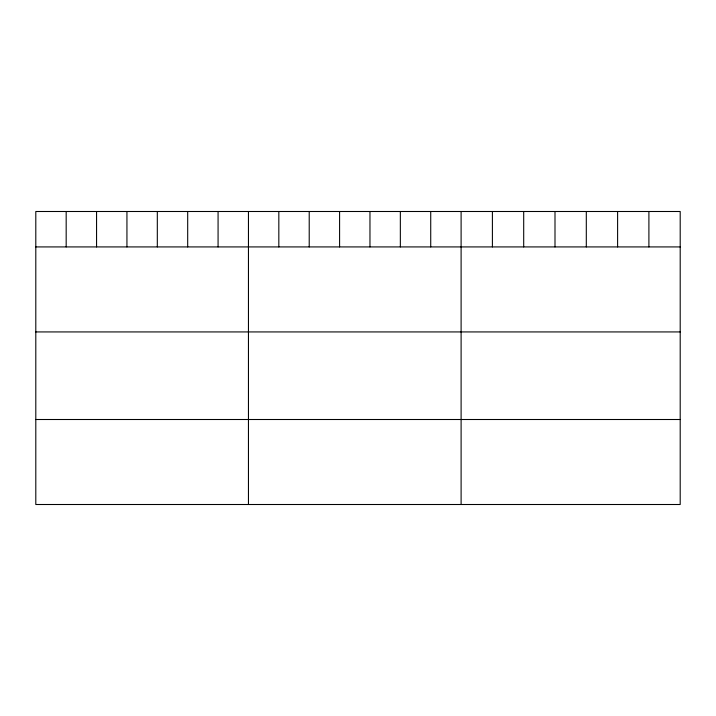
<?xml version="1.0" encoding="UTF-8"?>
<svg xmlns="http://www.w3.org/2000/svg" width="716" height="716" viewBox="0 0 716 716"><rect width="100%" height="100%" fill="white"/><g stroke="black" fill="none" stroke-linecap="round" stroke-linejoin="round"><path stroke-width="1.07" d="M680.2 246.922L680.2 504.503L35.8 504.503L35.8 211.497L680.2 211.497L680.2 246.922L35.8 246.922M35.8 331.929L680.2 331.929M35.8 419.504L680.2 419.504M648.902 211.497L648.902 246.922M617.604 211.497L617.604 246.922M586.306 211.497L586.306 246.922M554.998 211.497L554.998 246.922M523.7 211.497L523.7 246.922M492.402 211.497L492.402 246.922M461.104 211.497L461.104 504.503M430.728 211.497L430.728 246.922M400.342 211.497L400.342 246.922M369.966 211.497L369.966 246.922M339.59 211.497L339.59 246.922M309.214 211.497L309.214 246.922M278.828 211.497L278.828 246.922M248.452 211.497L248.452 504.503M218.076 211.497L218.076 246.922M187.69 211.497L187.69 246.922M157.314 211.497L157.314 246.922M126.938 211.497L126.938 246.922M96.562 211.497L96.562 246.922M66.176 211.497L66.176 246.922"/></g></svg>
